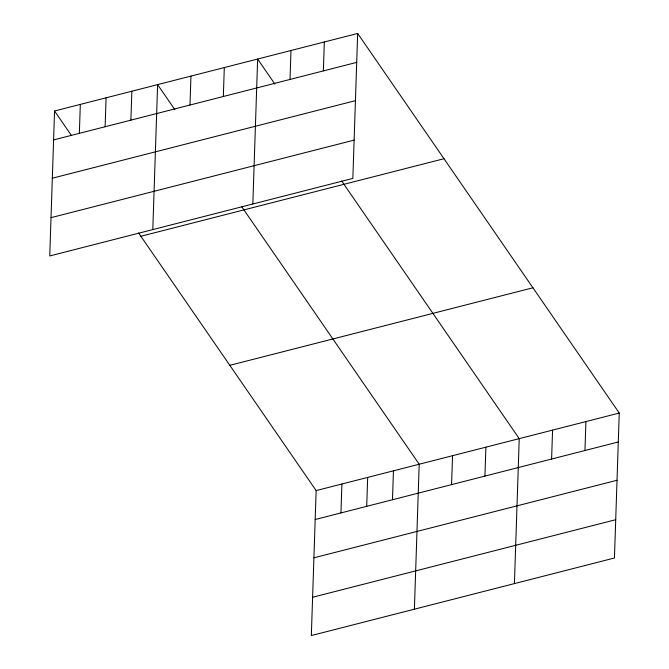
<?xml version="1.0" encoding="UTF-8"?>
<svg xmlns="http://www.w3.org/2000/svg" width="669" height="669" viewBox="0 0 669 669"><rect width="100%" height="100%" fill="white"/><g stroke="black" fill="none" stroke-linecap="round" stroke-linejoin="round"><path stroke-width="1" d="M54.557 110.995L49.749 255.951L352.856 178.406L357.664 33.45L54.557 110.995L71.24 135.222M79.36 133.332L80.322 104.406M105.125 126.742L106.087 97.816M130.89 120.144L131.852 91.227M152.8 229.584L157.616 84.629L174.877 109.683M189.996 105.025L190.958 76.099M223.337 96.495L224.299 67.569M252.832 203.995L257.64 59.039L274.9 84.093M290.02 79.435L290.982 50.51M323.361 70.906L324.323 41.98M138.575 232.929L316.144 490.594L311.336 635.55L614.443 558.005L619.251 413.049L357.664 33.45M340.947 512.931L341.909 484.005M366.712 506.341L367.674 477.415M392.477 499.743L393.439 470.825M414.395 609.183L419.204 464.227L241.634 206.562M451.583 484.624L452.545 455.698M484.925 476.094L485.886 447.168M514.419 583.594L519.228 438.638L341.658 180.965M551.607 459.034L552.569 430.108M584.957 450.505L585.91 421.579M53.595 139.921L356.711 62.376M52.324 178.213L355.44 100.659M51.02 217.659L354.127 140.114M140.875 236.266L443.99 158.72M229.818 365.333L532.934 287.779M316.144 490.594L619.251 413.049M315.183 519.52L618.298 441.975M313.912 557.812L617.027 480.258M312.607 597.258L615.714 519.713"/></g></svg>
